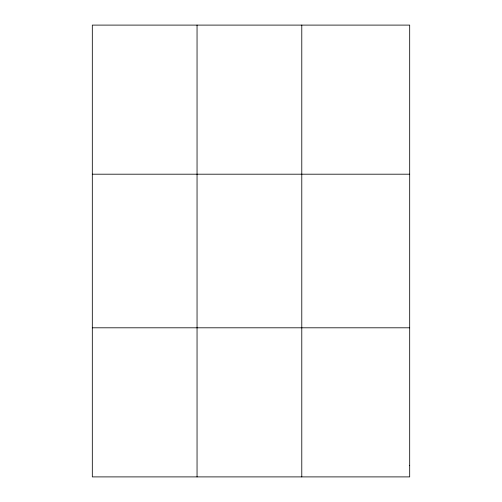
<?xml version="1.0" encoding="UTF-8"?>
<svg xmlns="http://www.w3.org/2000/svg" width="502" height="502" viewBox="0 0 502 502"><rect width="100%" height="100%" fill="white"/><g stroke="black" fill="none" stroke-linecap="round" stroke-linejoin="round"><path stroke-width="0.75" d="M197.048 25.1L197.048 476.9M301.784 25.1L301.784 476.9M92.312 174.194L409.688 174.194M92.312 327.806L409.688 327.806M409.688 465.429L409.688 476.9L92.312 476.9L92.312 25.1L409.688 25.1L409.688 465.429"/></g></svg>
